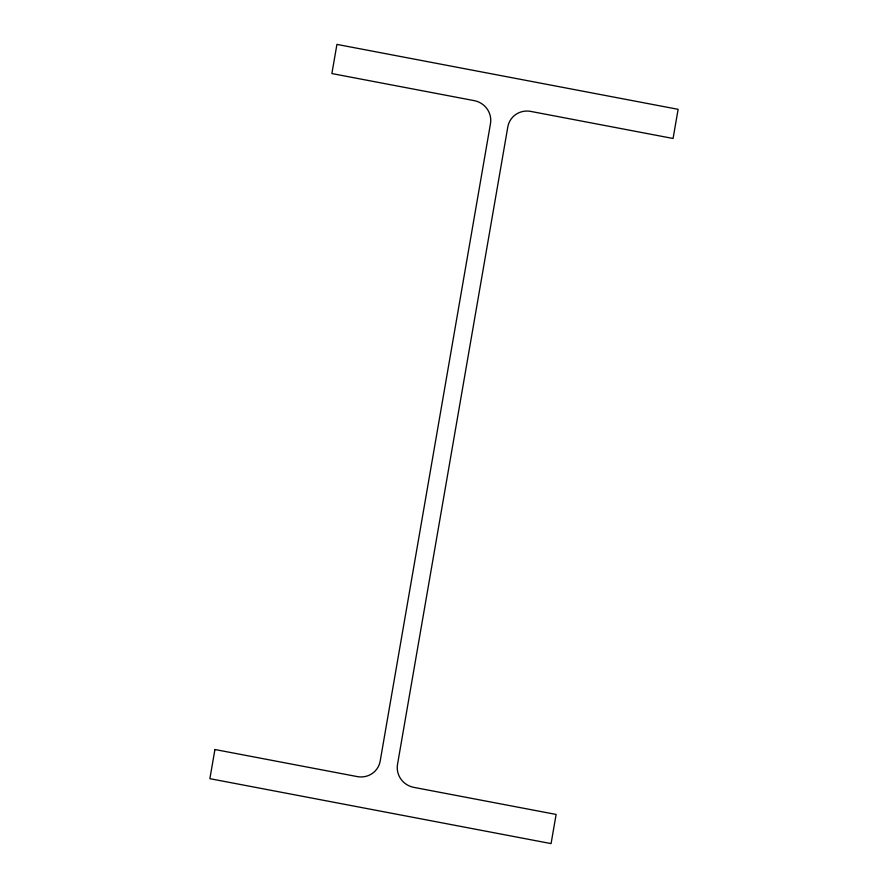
<?xml version="1.0" encoding="UTF-8"?>
<svg xmlns="http://www.w3.org/2000/svg" width="888" height="888" viewBox="0 0 888 888"><rect width="100%" height="100%" fill="white"/><g stroke="black" fill="none" stroke-linecap="round" stroke-linejoin="round"><path stroke-width="1.33" d="M214.929 749.516L209.879 778.676L551.071 843.6L556.121 814.44L413.764 787.356A19.991 19.469 29.6 0 1 397.513 764.39L507.814 126.906A19.991 19.469 29.6 0 1 530.724 111.4L673.071 138.484L678.121 109.324L336.929 44.4L331.879 73.56L474.236 100.644A19.991 19.469 29.6 0 1 490.487 123.61L380.186 761.094A19.991 19.469 29.6 0 1 357.276 776.6L214.929 749.516"/></g></svg>
